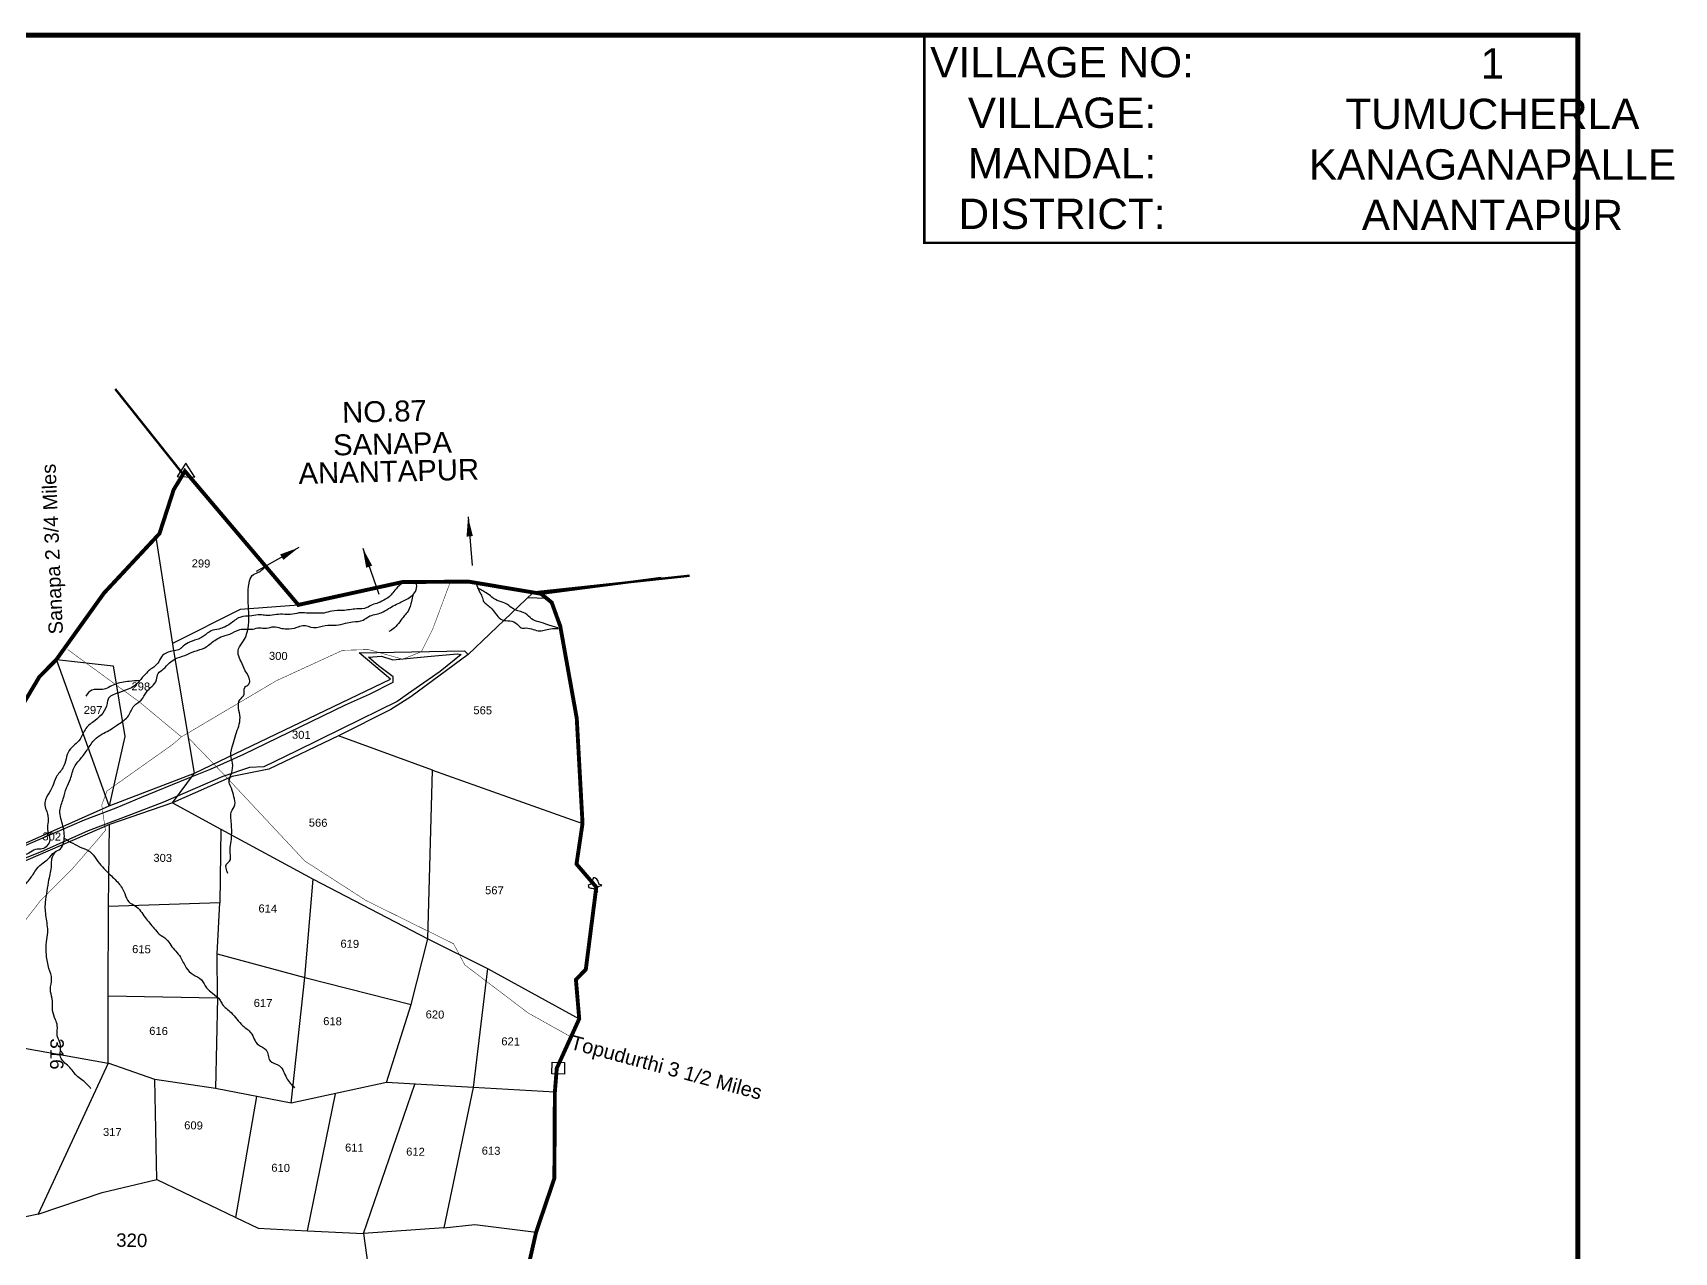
# Model space of a CAD drawing. Header units: feet. Extents: x 753466 to 768578, y 1601948 to 1613855.
# Drawn here: x 765204 to 768578, y 1610673 to 1613180 of the extents above; entities that cross this region are included whole.
import ezdxf

# ---------------------------------------------------------------- set-up
doc = ezdxf.new("R2010")
doc.units = ezdxf.units.FT
doc.header["$LTSCALE"] = 15
doc.header["$MEASUREMENT"] = 0
doc.linetypes.add('HIDDEN2', pattern=[0.1875, 0.125, -0.0625])
for name, color, linetype in [('HILL', 17, 'Continuous'), ('PAPER SIZE', 10, 'Continuous'), ('PLOT', 7, 'Continuous'), ('PLOT NO', 7, 'Continuous'), ('PLOT NO @ 1', 7, 'Continuous'), ('ROADS', 6, 'Continuous'), ('TANKS-STREAM', 4, 'Continuous'), ('VILLAGE STONES', 240, 'Continuous')]:
    doc.layers.add(name, color=color, linetype=linetype)
doc.layers.add('VILLAGE BOUNDRY', color=5, linetype='HIDDEN2', lineweight=100)
doc.styles.add('Annotative', font='arial.ttf')
doc.styles.get("Standard").update_dxf_attribs({"font": 'arial.ttf'})
doc.linetypes.add('DOTS', pattern='A,1e-06,-3,["●",Standard,S=3,R=0,X=-1.25,Y=-1.25],-3', length=6.000001)
doc.dimstyles.get("Standard").update_dxf_attribs({"dimtxt": 0.18, "dimasz": 40, "dimexe": 0.18, "dimexo": 0.0625, "dimgap": 0.09, "dimtad": 0, "dimtih": 1, "dimtoh": 1, "dimdec": 4, "dimzin": 0, "dimdsep": 46, "dimtxsty": 'Standard', "dimcen": 0.09, "dimadec": 0, "dimazin": 0, "dimtfac": 1, "dimtdec": 4, "dimtofl": 0, "dimtmove": 0, "dimatfit": 3, "dimfxl": 1, "dimtolj": 1, "dimtzin": 0, "dimarcsym": 0})

msp = doc.modelspace()

# ---------------------------------------------------------------- linework, layer by layer
at = {"layer": 'HILL'}
msp.add_lwpolyline([(765183.2, 1611507), (765310.1, 1611561.6), (765375.3, 1611586), (765427.3, 1611607.9), (765521.2, 1611646.5), (765569.2, 1611666.1), (765637.6, 1611696.9), (765846.6, 1611797.8), (765896, 1611820), (765944.7, 1611844.7), (765944.6, 1611855.8), (765914.4, 1611878), (765894.2, 1611895.9), (765921, 1611898.3), (765944.1, 1611890.3), (766015.5, 1611897.3), (766076, 1611902.9), (766084.5, 1611901.4), (766041.2, 1611866.5), (765983, 1611825.9), (765953.2, 1611805), (765838.4, 1611748.6), (765745.4, 1611702.9), (765679, 1611670.5), (765649.2, 1611668.9), (765594.7, 1611650.8), (765537.3, 1611625.8), (765472.8, 1611597.7), (765404.4, 1611572), (765317.4, 1611539.3), (765225.7, 1611497.6), (765120.9, 1611456.1)], dxfattribs=at)
at = {"layer": 'PAPER SIZE', "color": 5, "const_width": 10}
msp.add_lwpolyline([(753471.4, 1613174.9), (768380.3, 1613174.9), (768380.3, 1601953.2), (753471.4, 1601953.2)], close=True, dxfattribs=at)
at = {"layer": 'PLOT'}
for points in [[(764969.2, 1611416.4), (765360.5, 1611590.7), (765252.6, 1611891.6), (765368.9, 1611878.4), (765393.1, 1611733.2), (765360.5, 1611590.7), (765536.3, 1611657.5), (765493.9, 1611909.6), (765457.6, 1612143.1)], [(765491.5, 1611925), (765630.6, 1611994.9), (765749.7, 1612003.6)], [(765536.3, 1611657.5), (765939.3, 1611851), (765875, 1611905), (766091.1, 1611909.2), (766098.8, 1611901.9), (766232.7, 1612029.1)], [(766221.8, 1612018.8), (766259.6, 1612017.6)], [(766098.8, 1611901.9), (765980.9, 1611814.4), (765939.7, 1611788.4), (765832.3, 1611734.4), (765688.9, 1611665.9), (765613.4, 1611651), (765490.8, 1611596.8), (765536.3, 1611657.5)], [(765735.3, 1610978.8), (765763.1, 1611237.4), (765780.1, 1611439.6), (766015.6, 1611316.8), (766025.5, 1611663.6), (765832.3, 1611734.4)], [(766025.5, 1611663.6), (766334, 1611554.1)], [(765490.8, 1611596.8), (765361.7, 1611552.2), (765214.2, 1611488.2), (764969.5, 1611383), (764953.1, 1611283.9), (764941.2, 1611212.1), (764914.2, 1611055.7)], [(765490.8, 1611596.8), (765590.6, 1611542.6), (765588.3, 1611390.9), (765359.2, 1611383.1)], [(765014.1, 1611123), (765358.8, 1611061.6), (765359, 1611199.8), (765359.2, 1611383.1), (765361.7, 1611552.2)], [(765590.6, 1611542.6), (765780.1, 1611439.6)], [(765359, 1611199.8), (765583.2, 1611195.7), (765583.1, 1611286.2), (765588.3, 1611390.9)], [(765583.1, 1611286.2), (765763.1, 1611237.4), (765981.5, 1611181.6), (766015.6, 1611316.8), (766138.9, 1611255.9), (766327.2, 1611152.4)], [(766138.9, 1611255.9), (766109.1, 1611011.1)], [(765583.2, 1611195.7), (765579.1, 1611009.4)], [(765930.8, 1611021.4), (765981.5, 1611181.6)], [(765358.8, 1611061.6), (765214.7, 1610750.6), (765150.8, 1610736.9), (765067.5, 1610714.1), (764926.2, 1610751), (764855.9, 1610779.7), (764810.5, 1610740.7)], [(766277.1, 1611001.4), (766109.1, 1611011.1), (765930.8, 1611021.4), (765735.3, 1610978.8), (765579.1, 1611009.4), (765455, 1611027.6), (765358.8, 1611061.6)], [(765214.7, 1610750.6), (765346.7, 1610795.4), (765458.5, 1610822.2), (765455, 1611027.6)], [(765458.5, 1610822.2), (765621.4, 1610743.8), (765664.5, 1610992.7)], [(765621.4, 1610743.8), (765667.3, 1610722.1), (765768.7, 1610716.8), (765825.9, 1610998.5)], [(765768.7, 1610716.8), (765883.5, 1610710.7), (765989.5, 1611018)], [(766109.1, 1611011.1), (766048.8, 1610723), (766112.5, 1610729.7), (766238.5, 1610713.6)], [(766048.8, 1610723), (765883.5, 1610710.7)], [(765883.5, 1610710.7), (765926.1, 1610404.3), (766027.3, 1610424.7), (766056.4, 1610428.6), (766136.1, 1610423.3)]]:
    msp.add_lwpolyline(points, dxfattribs=at)
at = {"layer": 'ROADS', "linetype": 'HIDDEN2', "ltscale": 10, "const_width": 1}
for points in [[(765509.4, 1611732.2), (765643.5, 1611811.5), (765704, 1611847.4), (765790.4, 1611887.1), (765840.8, 1611910.2), (765894.2, 1611911.7), (765937.1, 1611899.6), (765964.2, 1611891.9), (766002.8, 1611907.4), (766026.2, 1611954.4), (766062.3, 1612051.2)], [(765164.4, 1611323.7), (765218.5, 1611394.2), (765283.6, 1611459.2), (765339.7, 1611523.9), (765353.1, 1611540), (765345.5, 1611592), (765356.4, 1611621), (765491.8, 1611717), (765509.4, 1611732.2), (765422.5, 1611804.3), (765275.3, 1611912)]]:
    msp.add_lwpolyline(points, dxfattribs=at)
at = {"layer": 'ROADS', "linetype": 'DOTS', "ltscale": 0.5, "const_width": 1}
msp.add_lwpolyline([(765524.2, 1611729.6), (765592.9, 1611658.9), (765692.2, 1611552.7), (765763.1, 1611476.9), (765888.8, 1611395.8), (766068.8, 1611306.8), (766092.1, 1611263.1), (766222.3, 1611164.4), (766310.3, 1611115.2)], dxfattribs=at)
at = {"layer": 'TANKS-STREAM'}
for points in [[(765605, 1611451.4), (765602.2, 1611470.6), (765608.5, 1611476.6), (765609.5, 1611493.8), (765610.9, 1611513.3), (765612.6, 1611530.6), (765611.3, 1611561.2), (765611.9, 1611577.5), (765619, 1611592.3), (765617.4, 1611609.2), (765612.3, 1611626.5), (765607.5, 1611638.4), (765612.3, 1611657.1), (765614.2, 1611678.3), (765611.1, 1611693.4), (765615.5, 1611717.7), (765621.2, 1611737.2), (765629.8, 1611772.1), (765629.6, 1611808.5), (765638.2, 1611819.9), (765639.4, 1611833.6), (765648, 1611840.6), (765649.7, 1611847.6), (765640.7, 1611868.2), (765631.9, 1611887.1), (765626.2, 1611901.6), (765626.6, 1611913), (765637.3, 1611929.9), (765643.4, 1611943.4), (765648.4, 1612048.6), (765655, 1612064), (765666.5, 1612069.9), (765682.2, 1612083.2)], [(765966.8, 1612050.6), (765956.7, 1612042.5), (765945.7, 1612030.8), (765938.4, 1612021.9), (765929.1, 1612015.3), (765913.9, 1612007.6), (765901.8, 1612003.7), (765890.6, 1611997.9), (765869.7, 1611995.3), (765840.8, 1611992.1), (765818.5, 1611990.8), (765802.5, 1611986.9), (765784.5, 1611986.6), (765770.4, 1611986.4), (765755, 1611987.6), (765737.9, 1611984.2), (765716.9, 1611984.3), (765700.5, 1611983.1), (765682.9, 1611981.9), (765671.3, 1611983.1), (765653.9, 1611981.1), (765629.5, 1611978), (765609.6, 1611964.7), (765586.3, 1611953.9), (765570.3, 1611950), (765555, 1611939.4), (765545.6, 1611934.1), (765527.1, 1611927.6), (765512.8, 1611918.6), (765507.8, 1611914), (765486.6, 1611907.7), (765470.5, 1611899.4), (765462.6, 1611886.8), (765452.8, 1611875.7), (765443.7, 1611869.6), (765435.2, 1611861.3), (765422.5, 1611846.8), (765412.7, 1611837), (765399.6, 1611830.3), (765378.3, 1611822.2), (765358.4, 1611809.6), (765356.6, 1611800.7), (765331.7, 1611765.9), (765312.8, 1611749.5), (765301, 1611727.5), (765278.7, 1611704.3), (765265.8, 1611668.7), (765251.9, 1611649.5), (765244.6, 1611630.3), (765234.9, 1611613.1), (765228.4, 1611591.8), (765232.3, 1611578.6), (765235, 1611568.3), (765235.3, 1611557.6), (765233.8, 1611542.8), (765238.8, 1611520.2), (765222.9, 1611501.9), (765213, 1611501.3), (765184.5, 1611488.2), (765171.1, 1611486.2), (765153.6, 1611472.4), (765147.6, 1611463.2), (765146.5, 1611450.1), (765144, 1611431.5), (765138, 1611422.9), (765127.9, 1611401.8), (765120.1, 1611391.8), (765110, 1611385.1), (765091.9, 1611370.1), (765084.1, 1611362.5), (765068.4, 1611345.4), (765056.6, 1611333.2), (765036.9, 1611319.7), (765027.8, 1611311.1), (765023.9, 1611304.6), (765012.5, 1611292.8), (764997.7, 1611282.3), (764984.3, 1611270.1), (764978, 1611254.7), (764968.2, 1611239.8), (764954.3, 1611215.9), (764946.9, 1611199.4), (764935.5, 1611179), (764925.9, 1611170.5), (764920.4, 1611157), (764913.1, 1611144), (764904.8, 1611119.6), (764896.5, 1611107.7), (764885.4, 1611100.2), (764863.8, 1611091.8), (764835.1, 1611086.7), (764813.1, 1611084.4), (764789.6, 1611074.4), (764763.3, 1611073.3), (764723.8, 1611076.6), (764699.1, 1611084.3), (764678.3, 1611082.4), (764654.2, 1611083.8), (764626.2, 1611086.8), (764592.5, 1611089.1), (764562.5, 1611083.3), (764542.5, 1611082.2), (764519.9, 1611084.7), (764501.3, 1611087.2), (764469.9, 1611082.5), (764441.5, 1611088.4), (764430.3, 1611092.2), (764414.1, 1611092.8), (764374.7, 1611092.7), (764353.2, 1611096.3), (764321.8, 1611093.8), (764304.7, 1611097.4), (764277.8, 1611101.4), (764260.8, 1611096.7), (764250.2, 1611108), (764237.7, 1611128.6), (764217.4, 1611142.2), (764207.3, 1611151.8), (764185.6, 1611162), (764178.7, 1611166.5), (764167.9, 1611175.7), (764141, 1611179.1), (764124.7, 1611176.3), (764107.9, 1611167.9), (764074.8, 1611174.9), (764057.7, 1611176.3), (764045, 1611183.8), (764030, 1611192.4), (764026.1, 1611208.1), (764013.8, 1611219.9), (763992.1, 1611230.8), (763945.8, 1611245.5), (763933.2, 1611250.9)], [(764700.4, 1609960.4), (764715.1, 1609983.2), (764717.1, 1610007.8), (764724.1, 1610025.4), (764726.1, 1610052.6), (764731.7, 1610088.9), (764749.1, 1610129.2), (764751.7, 1610154.6), (764757.9, 1610186.8), (764764.5, 1610205.3), (764773.9, 1610231.5), (764779.1, 1610245.4), (764780.6, 1610278.7), (764787.8, 1610290.2), (764788.2, 1610316.6), (764792.4, 1610330.5), (764799.7, 1610350.4), (764803.2, 1610364.2), (764817.7, 1610392.4), (764823.7, 1610412.9), (764827.6, 1610426.5), (764826.6, 1610449.5), (764826.2, 1610470.1), (764830.5, 1610512.4), (764826.9, 1610534.7), (764828.8, 1610555.3), (764831.9, 1610581.3), (764832.9, 1610603.6), (764823.5, 1610624.7), (764826.1, 1610642.7), (764822.5, 1610665.3), (764817.1, 1610688.4), (764815.7, 1610703), (764811.3, 1610712.7), (764799.3, 1610723.3), (764793.4, 1610732.4), (764795.4, 1610749.3), (764793.4, 1610754.4), (764805.6, 1610781.3), (764814.1, 1610798.2), (764821, 1610810.1), (764825.9, 1610823), (764828.1, 1610837.6), (764835.7, 1610853.8), (764838.6, 1610870.1), (764847.2, 1610908.6), (764849.9, 1610935.5), (764854.8, 1610949.4), (764859.7, 1610986.3), (764861.4, 1611011.8), (764865.7, 1611031.1), (764872.6, 1611046), (764880.5, 1611062.8), (764891.4, 1611075.7), (764907.7, 1611094.6), (764917.5, 1611106.1), (764924.5, 1611115.7), (764934.2, 1611127.5), (764938.9, 1611153.4), (764953.1, 1611185.8), (764963, 1611201), (764971.2, 1611215.8), (764979.4, 1611225.4), (764991.8, 1611238.9), (764999.8, 1611244.7), (765019.4, 1611257.9), (765024.9, 1611263.6), (765031, 1611274.5), (765040.5, 1611281.4), (765051, 1611295.1), (765067.2, 1611307.1), (765075.5, 1611318.6), (765086.5, 1611328.3), (765100.7, 1611343), (765120.2, 1611357), (765135.5, 1611372.8), (765147.6, 1611386.9), (765156.2, 1611399.9), (765176.8, 1611417.4), (765188.8, 1611429.2), (765204.4, 1611449.5), (765212, 1611460.9), (765225, 1611473.5), (765235.5, 1611481.4), (765248.9, 1611495.3), (765260.4, 1611501.8), (765267.5, 1611516.1), (765265.8, 1611548.5), (765259.6, 1611580.3), (765266.3, 1611605.1), (765273, 1611627.2), (765281.2, 1611645.6), (765289.6, 1611670.9), (765304.2, 1611689.8), (765318.1, 1611709.1), (765334, 1611729.4), (765350.1, 1611739.8), (765362.9, 1611747), (765380.6, 1611758.9), (765400.4, 1611775.6), (765411.9, 1611796), (765426.9, 1611808), (765437.2, 1611824.3), (765458.2, 1611849.4), (765461.6, 1611862.5), (765472.4, 1611871.9), (765484.7, 1611884.4), (765496.8, 1611892.5), (765516.1, 1611899.8), (765536.9, 1611908.4), (765557.3, 1611915.6), (765577.9, 1611930.7), (765590.3, 1611937.6), (765608.9, 1611943.5), (765629.7, 1611952.9), (765655.9, 1611953.9), (765669.6, 1611956.5), (765684.4, 1611955.5), (765699.6, 1611958.7), (765712.9, 1611955.9), (765725.7, 1611954.4), (765747.1, 1611957.5), (765758.7, 1611961.2), (765780.7, 1611957), (765805.1, 1611961.1), (765827.3, 1611962), (765846.6, 1611965.9), (765861.3, 1611968.8), (765883, 1611972.4), (765893.8, 1611979.3), (765920.3, 1611987.5), (765935.1, 1611995.9), (765961.4, 1612009.6), (765983.7, 1612022.7), (765992.2, 1612034.6), (765992.1, 1612050.7)], [(766114.9, 1612048.9), (766123.2, 1612028.4), (766128.2, 1612018.2), (766129.4, 1612012.9), (766135.8, 1612005.5), (766144, 1611998.9), (766157.6, 1611982.6), (766168.9, 1611972.8), (766184.8, 1611970.7), (766199.6, 1611964.1), (766208.1, 1611956.4), (766217.5, 1611956.1), (766246.3, 1611950), (766272, 1611954.9), (766283.9, 1611955.1), (766264.7, 1611962.2), (766244.2, 1611968.6), (766229.3, 1611974.8), (766217, 1611985.7), (766195.3, 1611993.6), (766174.4, 1612007.2), (766158.5, 1612012.6), (766144.5, 1612022), (766133.1, 1612030.1), (766124.4, 1612035), (766118.2, 1612038.3)], [(765984.8, 1612023.8), (765982.2, 1612010.6), (765975.4, 1611990.9), (765967.4, 1611980.8), (765958.1, 1611969), (765947.4, 1611956.4), (765936.1, 1611948.7)], [(765423.8, 1611848.2), (765402, 1611846.2), (765372.1, 1611840.1), (765346.8, 1611829.7), (765325.1, 1611828.5), (765312.6, 1611816)], [(765323.3, 1611008.7), (765307, 1611025.2), (765296.7, 1611032.9), (765286.8, 1611044.1), (765277.2, 1611054.9), (765260.9, 1611073.8), (765260.9, 1611090.8), (765258.9, 1611105.8), (765253.9, 1611118.7), (765254.2, 1611138.6), (765250.4, 1611150.5), (765244.6, 1611169.8), (765243.4, 1611194), (765240, 1611213), (765242.5, 1611234), (765237, 1611256.1), (765231.9, 1611283.7), (765231.7, 1611310.9), (765234.4, 1611329.8), (765231.2, 1611361.6), (765229.8, 1611391.5), (765233.3, 1611415.6), (765237, 1611438.5), (765242.3, 1611467.9), (765243.1, 1611481.7), (765251.1, 1611496.6)], [(765268.5, 1611524), (765304.6, 1611504.2), (765321.2, 1611496.2), (765334.9, 1611479.8), (765360.2, 1611451.1), (765380.1, 1611431.2), (765392.9, 1611409.9), (765400.9, 1611392.8), (765414.1, 1611385), (765434.5, 1611361), (765453.6, 1611338.2), (765463.9, 1611326.5), (765478.3, 1611316.5), (765487.4, 1611303.7), (765507.4, 1611279.4), (765519.2, 1611257.6), (765533.2, 1611243.7), (765550.6, 1611232.5), (765561.1, 1611216.3), (765573.3, 1611205.1), (765588.7, 1611190.6), (765593.3, 1611182.6), (765611.4, 1611165.4), (765635.5, 1611138.3), (765652, 1611123.8), (765667.5, 1611098.9), (765683.6, 1611088.7), (765691.5, 1611066.4), (765711.1, 1611055.6), (765725.3, 1611031), (765741.8, 1611010.9)]]:
    msp.add_spline(points, degree=3, dxfattribs=at)
at = {"layer": 'VILLAGE BOUNDRY', "linetype": 'ByBlock', "lineweight": -3, "ltscale": 25, "const_width": 4.84}
for points in [[(765511.6, 1612273.7), (765373.2, 1612447.6)], [(766232.7, 1612029.1), (766554.2, 1612063.6)], [(766248.6, 1612026.5), (766496.2, 1612059)]]:
    msp.add_lwpolyline(points, dxfattribs=at)
at = {"layer": 'VILLAGE BOUNDRY', "lineweight": -3, "ltscale": 25, "const_width": 8}
msp.add_lwpolyline([(765130.5, 1611709.6), (765217, 1611855.3), (765252.6, 1611891.6), (765350, 1612027.7), (765464.2, 1612150.2), (765493.4, 1612240.4), (765516.5, 1612278.7), (765516.5, 1612278.7), (765749.7, 1612003.6), (765963.9, 1612050.6), (766077.8, 1612051.3), (766099.9, 1612051.4), (766248.6, 1612026.5), (766248.6, 1612026.5), (766270.6, 1612008.6), (766288.2, 1611959.8), (766322.1, 1611770.5), (766334, 1611554.1), (766321.6, 1611470.7), (766362.3, 1611423.2), (766340.7, 1611254), (766320.4, 1611232.9), (766327.2, 1611152.4), (766281, 1611050.7), (766277.1, 1611001.4), (766276.1, 1610824.4), (766238.5, 1610713.6), (766195.8, 1610525.1)], dxfattribs=at)
at = {"layer": 'VILLAGE STONES', "color": 5, "const_width": 5}
msp.add_lwpolyline([(768380.3, 1613174.9), (767036.8, 1613174.9), (767036.8, 1612748), (768380.3, 1612748)], close=True, dxfattribs=at)
at = {"layer": 'VILLAGE STONES'}
msp.add_lwpolyline([(765500.7, 1612267.4), (765537, 1612266.5), (765518.2, 1612295), (765500.7, 1612267.4)], dxfattribs=at)
msp.add_lwpolyline([(766271.3, 1611063.2), (766297.2, 1611062.8), (766296.9, 1611038.9), (766270.9, 1611039.3)], close=True, dxfattribs=at)
msp.add_spline([(766345.6, 1611426.9), (766353.1, 1611431.6), (766356.7, 1611442.2), (766364.9, 1611437.6), (766369.2, 1611428.9), (766373.6, 1611426.9), (766363.8, 1611422.9), (766365.2, 1611413), (766356.3, 1611420.5), (766347.2, 1611422.4), (766345.6, 1611426.9)], degree=3, dxfattribs=at)

# ---------------------------------------------------------------- texts
at = {"layer": 'PLOT NO', "linetype": 'Continuous'}
for s, rotation, p in [('Sanapa 2 3/4 Miles', 92.5138, (765265.9, 1611943.7)), ('Topudurthi 3 1/2 Miles', 344.9705, (766306.6, 1611091.1))]:
    msp.add_text(s, height=29.341, rotation=rotation, dxfattribs=at).set_placement(p)
at = {"layer": 'PLOT NO @ 1', "color": 1, "style": 'Annotative'}
for s, p in [('NO.87', (765840.3, 1612377.8)), ('SANAPA', (765821.5, 1612310.7)), ('ANANTAPUR', (765750.5, 1612252.2))]:
    msp.add_text(s, height=43.11, rotation=1.3768, dxfattribs=at).set_placement(p)
at = {"layer": 'PLOT NO @ 1', "style": 'Annotative'}
for s, height, rotation, p in [('299', 16.46, 359.1439, (765530.3, 1612080.9)), ('300', 16.46, 359.1439, (765689.2, 1611890.7)), ('298', 16.46, 359.1439, (765406.6, 1611828)), ('297', 16.46, 359.1439, (765308.3, 1611779.5)), ('565', 16.46, 359.1439, (766109.5, 1611778.9)), ('301', 16.46, 359.1439, (765736.5, 1611728.5)), ('566', 16.46, 359.1439, (765771.1, 1611547.8)), ('302', 16.46, 359.1439, (765223.5, 1611519.4)), ('303', 16.46, 359.1439, (765451.6, 1611475.4)), ('567', 16.46, 359.1439, (766133.5, 1611408.8)), ('614', 16.46, 359.1439, (765667.6, 1611371.3)), ('615', 16.46, 359.1439, (765407.9, 1611287.7)), ('619', 16.46, 359.1439, (765836.2, 1611298.8)), ('617', 16.46, 359.1439, (765657.9, 1611177)), ('618', 16.46, 359.1439, (765800.7, 1611139.6)), ('620', 16.46, 359.1439, (766011.3, 1611153.4)), ('616', 16.46, 359.1439, (765443, 1611119.6)), ('316', 27.47, 269.1439, (765240.1, 1611112.3)), ('621', 16.46, 359.1439, (766166.9, 1611098)), ('317', 16.46, 359.1439, (765348, 1610911.7)), ('609', 16.46, 359.1439, (765514.9, 1610925.4)), ('611', 16.46, 359.1439, (765845.7, 1610879.6)), ('612', 16.46, 359.1439, (765971.3, 1610871.3)), ('613', 16.46, 359.1439, (766126.7, 1610873.3)), ('610', 16.46, 359.1439, (765694, 1610838.1)), ('320', 27.47, 359.1439, (765375, 1610683.9))]:
    msp.add_text(s, height=height, rotation=rotation, dxfattribs=at).set_placement(p)
at = {"layer": 'VILLAGE STONES', "char_height": 62.335, "attachment_point": 2}
for s, insert, width in [('VILLAGE NO:\\PVILLAGE:\\PMANDAL:\\PDISTRICT:', (767319.8, 1613150.7), 535.064), ('1\\PTUMUCHERLA\\PKANAGANAPALLE\\PANANTAPUR ', (768204.6, 1613148.3), 1191.736)]:
    msp.add_mtext(s, dxfattribs=dict(at, insert=insert, width=width))

# ---------------------------------------------------------------- leaders
at = {"layer": 'VILLAGE BOUNDRY', "linetype": 'Continuous'}
for points in [[(766098.6, 1612184.4), (766107.2, 1612084.7)], [(765750.5, 1612121.3), (765663.3, 1612072.3)], [(765882.1, 1612120), (765915.3, 1612025.7)]]:
    msp.add_leader(points, dimstyle='Standard', dxfattribs=at)

doc.saveas('drawing.dxf')
